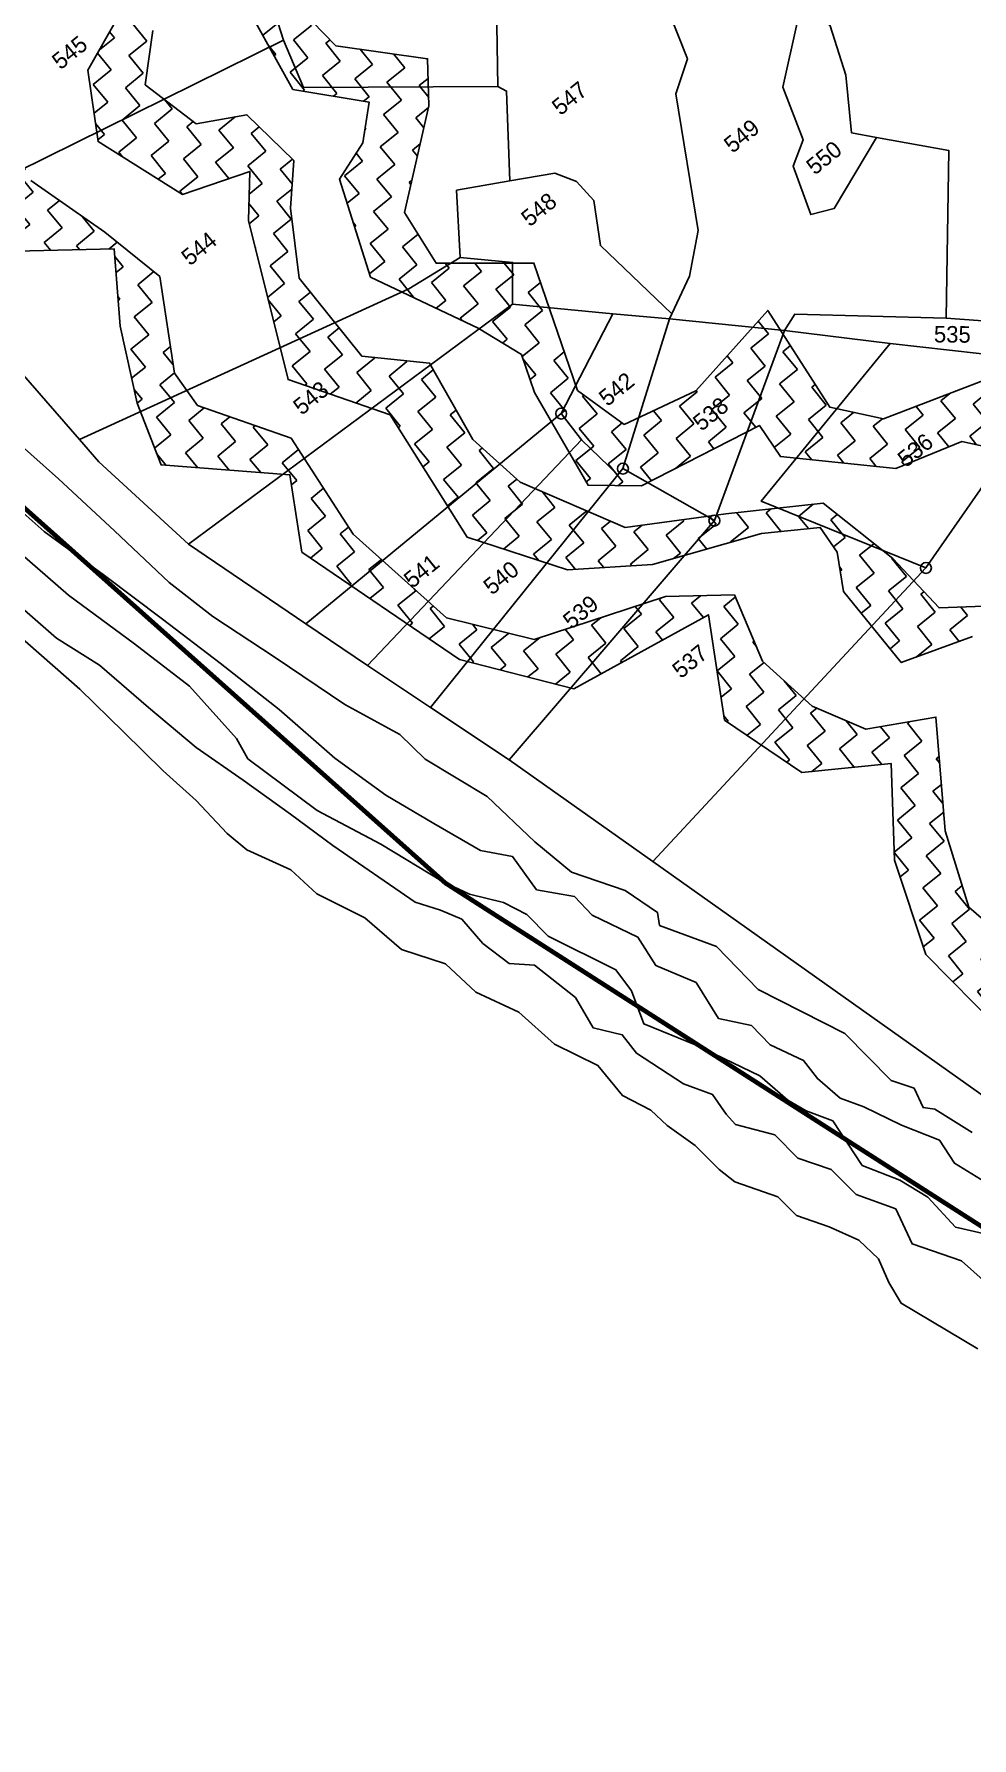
# Model space of a CAD drawing. Header units: metres. Extents: x 37 to 314844, y 103 to 1920650.
# Drawn here: x 310748 to 311172, y 1917655 to 1918424 of the extents above; entities that cross this region are included whole.
import ezdxf

# ---------------------------------------------------------------- set-up
doc = ezdxf.new("R2010")
doc.units = ezdxf.units.M
doc.header["$LTSCALE"] = 0.3
doc.header["$MEASUREMENT"] = 0
doc.linetypes.add('DASHDOT', pattern=[1, 0.5, -0.25, 0, -0.25])
doc.layers.get('0').update_dxf_attribs({"linetype": 'CONTINUOUS'})
for name, color, linetype in [('LINE_WATER', 4, 'CONTINUOUS'), ('POLY_HATCH', 12, 'CONTINUOUS'), ('POLY_PARCEL', 6, 'CONTINUOUS'), ('POLY_WATER', 4, 'CONTINUOUS'), ('SYM_STONE', 1, 'CONTINUOUS'), ('TEXT_PARCEL', 7, 'CONTINUOUS'), ('V_BOUND_STREAM_LINE', 7, 'DASHDOT')]:
    doc.layers.add(name, color=color, linetype=linetype)
doc.styles.add('TEXT_MAP', font='KRDEV050.TTF')
pattern_1 = [(0, (0, 0), (2.5, 2.5), [2.5, -2.5]), (90, (2.5, 0), (-2.5, 2.5), [2.5, -2.5])]

# ---------------------------------------------------------------- blocks, each defined once
blk = doc.blocks.new('STONE')
blk.add_circle((0, 0), 0.851)
blk = doc.blocks.new('8')
at = {"layer": 'POLY_HATCH'}
h = blk.add_hatch(dxfattribs=at)
h.set_pattern_fill('ZIGZAG', color=256, scale=20, style=0)
h.set_pattern_definition(pattern_1)
h.paths.add_polyline_path([(88.89, 635.87), (87.83, 642.7), (89.41, 652.16), (84.15, 657.42), (84.21, 668.29), (88.3, 674.83), (91.84, 678.64), (91.02, 685.72), (86.12, 688.44), (84.48, 695.25), (88.84, 699.34), (94.84, 703.69), (95.65, 709.69), (94.29, 715.41), (95.93, 722.76), (95.28, 725.74), (86.72, 725.58), (91.7, 720.13), (88.46, 717.16), (88.19, 713.38), (89, 703.67), (86.84, 702.86), (80.63, 700.43), (76.58, 693.68), (80.09, 683.42), (87.38, 680.72), (83.87, 676.67), (76.31, 660.48), (82.52, 650.49), (80.63, 634.84), (86.88, 625.19), (94.44, 619.79), (105.78, 614.93), (111.19, 611.42), (110.92, 608.18), (108.76, 604.4), (108.76, 594.42), (116.59, 591.72), (119.29, 586.86), (117.13, 584.7), (112.81, 580.38), (107.94, 574.17), (104.97, 567.43), (111.73, 560.95), (116.36, 554.61), (115.01, 550.56), (112.58, 544.89), (117.04, 538.09), (119.27, 538.5), (117.29, 544.93), (123.07, 558.07), (115.71, 563.86), (113.6, 569.64), (122.55, 584.36), (122.02, 591.72), (115.71, 596.45), (115.18, 603.8), (113.08, 613.27), (104.14, 619.05), (94.67, 624.83)])
h.paths.add_polyline_path([(93.34, 616.19), (79.29, 621.59), (73.35, 629.42), (71.19, 642.92), (72.54, 655.33), (66.87, 664.51), (67.14, 668.83), (72.54, 678), (70.92, 685.56), (68.22, 695.01), (69.84, 701.21), (77.67, 707.42), (77.94, 714.44), (79.83, 722.54), (79.69, 725.44), (74.49, 725.35), (73.84, 723.93), (71.61, 717.89), (75.13, 712.02), (66.29, 705.72), (61.23, 696.34), (62.09, 690.04), (70.58, 683.48), (65.78, 676.54), (61.91, 668.87), (59.69, 661.99), (69.91, 652.31), (65.61, 644.93), (71.59, 625.02), (79.26, 614.68), (95.72, 611.71), (89.86, 601.68), (92.79, 591.95), (100.97, 586.56), (94.61, 578.14), (90.77, 568.01), (91.88, 556.66), (100.77, 550.46), (102.58, 544.06), (101.78, 538.67), (100, 534.94), (105.29, 535.92), (105.51, 549.63), (99.84, 556.92), (97.68, 569.07), (100.92, 577.16), (107.94, 587.42), (101.19, 591.2), (98.22, 596.87), (97.12, 604.05), (99.28, 611.61)])
h = blk.add_hatch(dxfattribs=at)
h.set_pattern_fill('ZIGZAG', color=256, scale=20, style=0)
h.set_pattern_definition(pattern_1)
h.paths.add_polyline_path([(121.66, 633.39), (110.06, 631.52), (101.68, 633.59), (100.06, 639.69), (105.11, 653.45), (96.83, 660.15), (97.64, 666.65), (107.03, 673.96), (110.16, 678.05), (103.29, 685.46), (102.79, 690.95), (112.58, 699.77), (113.59, 702.14), (104.7, 709.15), (111.57, 716.56), (111.17, 723.57), (106.83, 725.96), (100, 725.83), (107.09, 718.2), (103.36, 715.6), (101.5, 708.15), (102.62, 698.48), (98.89, 697.36), (96.66, 684.71), (102.24, 678.38), (98.89, 675.4), (94.43, 673.91), (90.33, 663.49), (95.92, 651.77), (97.78, 646.56), (96.29, 642.47), (94.43, 630.93), (98.9, 627.21), (113.05, 624.23), (112.68, 620.14), (121.61, 611.21), (129.06, 608.97), (133.53, 603.39), (129.43, 598.18), (127.57, 591.85), (131.29, 587.01), (133.9, 581.06), (125.71, 578.45), (123.85, 566.17), (126.83, 560.22), (130.92, 554.64), (128.69, 550.17), (130.1, 540.51), (132.68, 540.99), (131.46, 546.83), (141.65, 558.78), (132.37, 562.36), (130.15, 566.24), (130.55, 575.26), (142.06, 584.49), (143.17, 587.16), (134.18, 591.65), (134.28, 598.45), (140.14, 608.08), (135.29, 612.57), (123.99, 616.25), (120.25, 620.93)])
at = {"layer": 'LINE_WATER'}
for points in [[(73.34, 536.08), (72.76, 539.64), (69.74, 544.49), (70.77, 548.57), (68.39, 552.52), (68, 556.34), (65.95, 559.58), (65.62, 563.15), (62.99, 566.71), (62.92, 568.22), (63.12, 570.82), (61.38, 573.74), (59.51, 579.55), (59.58, 582.09), (57.59, 584.69), (58.16, 588.45), (56.94, 594), (54.89, 595.9), (54.05, 599.4), (53.92, 602.89), (52.76, 605.11), (51.16, 607.52), (48.07, 617.99), (46.65, 623.54), (44.98, 629.67), (43.25, 635.68), (41.96, 642.32), (40.74, 649.29), (38.94, 654.52), (37.84, 660.98)], [(41.45, 665.76), (42.92, 657.32), (45.18, 648.68), (46.91, 641.33), (47.3, 633.65), (46.85, 631.18), (49.16, 622.03), (52.25, 614.81), (54.89, 607.39), (56.3, 604.47), (58.61, 601.42), (59.77, 598.82), (60.09, 595.51), (63.5, 588.03), (63.37, 585.17), (62.15, 581.54), (65.11, 576.12), (68.39, 569.18), (69.1, 565.17), (69.93, 563.02), (71.48, 560.35), (70.9, 554.54), (73.08, 550.72), (74.3, 547.35), (74.56, 542.89), (76.68, 540.22)], [(81.44, 541.06), (78.87, 548.38), (79.19, 551.36), (77.01, 555.25), (75.08, 559.39), (73.66, 561.73), (73.08, 564.98), (73.15, 567.45), (71.41, 571.08), (71.15, 574), (68.84, 576.86), (69.42, 581.45), (67.17, 585.65), (67.62, 589.28), (65.24, 594.26), (65.04, 597.05), (62.28, 600.23), (62.54, 604.69), (60.22, 607.42), (58.16, 612.91), (56.04, 618.6), (54.24, 625.24), (52.89, 633.17), (51.09, 641.17), (49.23, 648.84), (47.3, 656.51), (45.24, 664.38), (44.6, 668.27)], [(48.78, 675.84), (50.06, 667.85), (51.22, 659.6), (52.31, 651.47), (53.66, 645.6), (56.11, 637.86), (58.81, 629.09), (61.38, 622.77), (61.83, 618.95), (64.53, 611.53), (65.43, 604.44), (66.46, 599.33), (69.74, 594.1), (70.96, 590.02), (70.25, 588.77), (73.6, 583.08), (74.18, 576.57), (78.48, 566.9), (79.19, 559.74), (80.61, 557.53), (80.03, 555.25), (80.93, 554.32), (82.47, 549.79)]]:
    blk.add_lwpolyline(points, dxfattribs=at)
at = {"layer": 'POLY_HATCH'}
for points in [[(65.61, 644.93), (65.61, 644.93), (69.91, 652.31), (59.69, 661.99), (61.91, 668.87), (65.78, 676.54), (70.58, 683.48), (62.09, 690.04), (61.23, 696.34), (66.29, 705.72), (75.13, 712.02)], [(68.22, 695.01), (70.92, 685.56), (72.54, 678), (67.14, 668.83), (66.87, 664.51), (72.54, 655.33), (71.19, 642.92), (73.35, 629.42), (79.29, 621.59), (93.34, 616.19), (99.28, 611.61), (97.12, 604.05), (98.22, 596.87), (101.19, 591.2), (107.94, 587.42), (100.92, 577.16), (97.68, 569.07), (99.84, 556.92)], [(116.59, 591.72), (108.76, 594.42), (108.76, 604.4), (110.92, 608.18), (111.19, 611.42), (105.78, 614.93), (94.44, 619.79), (86.88, 625.19), (80.63, 634.84), (82.52, 650.49), (76.31, 660.48), (83.87, 676.67), (87.38, 680.72), (80.09, 683.42), (76.58, 693.68), (80.63, 700.43), (86.84, 702.86)], [(88.84, 699.34), (84.48, 695.25), (86.12, 688.44), (91.02, 685.72), (91.84, 678.64), (88.3, 674.83), (84.21, 668.29), (84.15, 657.42), (89.41, 652.16), (87.83, 642.7), (88.89, 635.87), (94.67, 624.83), (104.14, 619.05), (113.08, 613.27), (115.18, 603.8), (115.71, 596.45), (122.02, 591.72)], [(133.53, 603.39), (129.06, 608.97), (121.61, 611.21), (112.68, 620.14), (113.05, 624.23), (98.9, 627.21), (94.43, 630.93), (96.29, 642.47), (97.78, 646.56), (95.92, 651.77), (90.33, 663.49), (94.43, 673.91), (98.89, 675.4), (102.24, 678.38), (96.66, 684.71), (98.89, 697.36)], [(102.79, 690.95), (103.29, 685.46), (110.16, 678.05), (107.03, 673.96), (97.64, 666.65), (96.83, 660.15), (105.11, 653.45), (100.06, 639.69), (101.68, 633.59), (110.06, 631.52), (121.66, 633.39), (120.25, 620.93), (123.99, 616.25), (135.29, 612.57)], [(91.88, 556.66), (90.77, 568.01), (94.61, 578.14), (100.97, 586.56), (92.79, 591.95), (89.86, 601.68), (95.72, 611.71), (79.26, 614.68), (71.59, 625.02), (65.61, 644.93)]]:
    blk.add_lwpolyline(points, dxfattribs=at)
at = {"layer": 'POLY_PARCEL'}
for points in [[(99.23, 689.52), (104.61, 703.24)], [(99.23, 689.52), (53.49, 699.9)], [(114.21, 670.88), (97.67, 684.13), (99.23, 689.52)], [(114.21, 670.88), (121.09, 679.67), (122.08, 679.95)], [(136.21, 673.09), (132.14, 660.2), (128.75, 658.02), (121.26, 644.91), (117.38, 641.68), (113.29, 639.69)], [(108.72, 662.09), (114.62, 669.9), (114.21, 670.88)], [(99.27, 659), (92.77, 659.87), (54.54, 669.77)], [(108.72, 662.09), (103.58, 664.94), (99.27, 659)], [(113.29, 639.69), (111.94, 650.37), (114.47, 654.63), (114.34, 657.44), (113.07, 659.63), (108.72, 662.09)], [(99.27, 659), (103.36, 654.98), (100.49, 651.44)], [(142.74, 640.55), (134.28, 637.45), (131.88, 638.54), (133.71, 643.86), (136.37, 645.41), (138.28, 651.25), (143.9, 655.71), (146.38, 655.91)], [(146.38, 655.91), (146.47, 653.17), (144.42, 647.93), (140.94, 642.64), (142.74, 640.55)], [(100.49, 651.44), (56.59, 653.41)], [(100.49, 651.44), (108.31, 643.76)], [(97.08, 638.85), (108.31, 643.76)], [(108.31, 643.76), (112.76, 639.43)], [(98.53, 629.95), (112.76, 639.43)], [(113.29, 639.69), (112.76, 639.43)], [(112.76, 639.43), (121.69, 630.54)], [(142.74, 640.55), (147.95, 634.49), (136.22, 620.49)], [(97.08, 638.85), (61.04, 638.6)], [(97, 635.23), (97.08, 638.85)], [(97, 635.23), (63.37, 630.84)], [(97.69, 629.77), (97, 635.23)], [(97.69, 629.77), (65.83, 622.94)], [(98.53, 629.95), (97.69, 629.77)], [(102.7, 619.26), (98.53, 629.95)], [(121.69, 630.54), (102.7, 619.26)], [(136.22, 620.49), (123.69, 631.21), (121.69, 630.54)], [(121.69, 630.54), (129.75, 622.17)], [(117.34, 600.73), (107.99, 617.68), (129.75, 622.17)], [(129.75, 622.17), (143.42, 608.24)], [(143.15, 613.95), (136.22, 620.49)], [(102.7, 619.26), (68.89, 613.14)], [(117.34, 600.73), (143.42, 608.24)], [(74.07, 594.63), (117.34, 600.73)]]:
    blk.add_lwpolyline(points, dxfattribs=at)
at = {"layer": 'POLY_WATER'}
for points in [[(68.08, 531.08), (64.74, 540.21), (65.11, 542.83), (65.86, 545.52), (65.48, 548.45), (63.88, 551.63), (61.9, 554.81), (61.59, 557.68), (59, 561.9), (58.5, 564.03), (58.13, 567.7), (57.14, 571.31), (56.83, 573.75), (55.41, 576.93), (55.41, 581.16), (53.19, 585.94), (52.38, 591.09), (50.1, 595.75), (49.48, 600.23), (46.76, 604.46), (45.83, 609.67), (43.42, 615.01), (42.87, 618.8), (40.52, 623.53), (39.96, 626.27), (39.59, 631.18), (38.85, 635.96), (38.17, 641.98), (37.43, 648.61), (35.82, 657.99)], [(53.49, 699.9), (54.54, 669.77)], [(54.54, 669.77), (54.65, 666.52), (56.59, 653.41)], [(56.59, 653.41), (61.04, 638.6)], [(61.04, 638.6), (63.37, 630.84)], [(63.37, 630.84), (65.83, 622.94)], [(65.83, 622.94), (68.89, 613.14)], [(68.89, 613.14), (74.07, 594.63)], [(74.07, 594.63), (87.06, 548), (87.59, 548.26)]]:
    blk.add_lwpolyline(points, dxfattribs=at)
at = {"layer": 'V_BOUND_STREAM_LINE', "ltscale": 10, "const_width": 0.5}
blk.add_lwpolyline([(380.76, 868.72), (368.39, 882.78), (331.74, 893.3), (297.31, 913.92), (205.16, 914.27), (102.47, 919.89), (69.83, 902.45), (39.01, 833.46), (42.26, 777.26), (42.14, 686.48), (55.03, 607.08), (80.68, 529.47), (90.61, 477.33), (88.83, 460.08), (111.04, 458.94)], dxfattribs=at)
at = {"layer": 'SYM_STONE', "xscale": 0.7, "yscale": 0.7, "zscale": 0.7}
for p in [(97.08, 638.85), (98.53, 629.95), (102.7, 619.26), (117.34, 600.73)]:
    blk.add_blockref('STONE', p, dxfattribs=at)
at = {"layer": 'TEXT_PARCEL', "style": 'TEXT_MAP'}
for s, p in [('545', (78.29, 702.28)), ('544', (75.77, 676.8)), ('547', (117.45, 664.06)), ('543', (74.97, 656.48)), ('548', (107.21, 656.76)), ('549', (129.42, 649.05)), ('550', (134.89, 641.55)), ('542', (101.44, 636.22)), ('541', (72.44, 634.23)), ('540', (78.71, 628.19)), ('538', (107.7, 627.66)), ('539', (83.09, 619.83)), ('536', (122.53, 610.53)), ('537', (88.95, 608.14))]:
    blk.add_text(s, height=1.8, dxfattribs=at).set_placement(p)
blk.add_text('535', height=1.8, rotation=320.3945, dxfattribs=at).set_placement((133.51, 619.27))

msp = doc.modelspace()

# ---------------------------------------------------------------- block references
at = {"xscale": 4.143227117811887, "yscale": 4.143227117811887, "zscale": 4.143227117811887, "rotation": 39.07139077772489}
msp.add_blockref('8', (312342.28, 1915944.42), dxfattribs=at)

doc.saveas('drawing.dxf')
